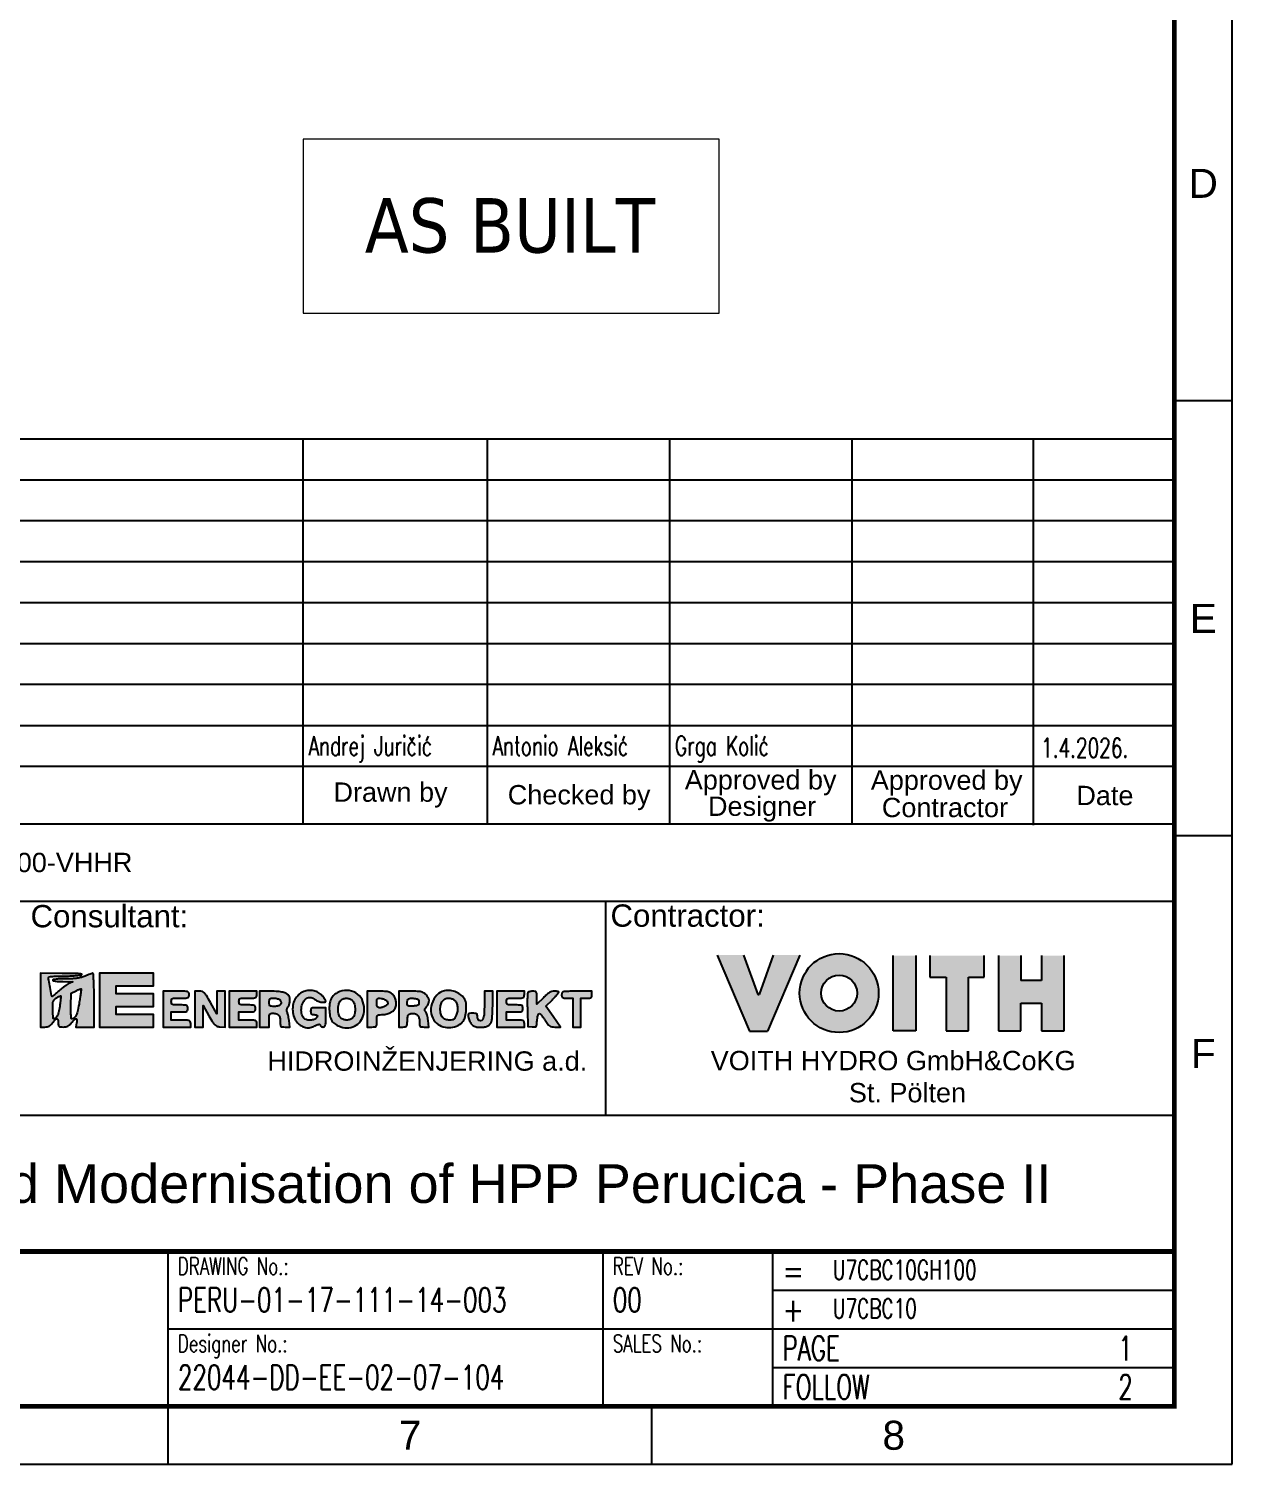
# Paper-space layout '1' of a CAD drawing. Header units: millimetres. Extents: x 34 to 454, y -132 to 165.
# Drawn here: x 329.1 to 453.6, y -132.3 to 16.2 of the extents above; entities that cross this region are included whole.
import ezdxf
from ezdxf.enums import TextEntityAlignment as Align

# ---------------------------------------------------------------- set-up
doc = ezdxf.new("R2010")
doc.units = ezdxf.units.MM
doc.layers.add('PDF_Geometry', color=7, linetype='Continuous')
doc.layers.add('PDF_Text', color=7, linetype='Continuous')
doc.styles.add('leroy', font='arial.ttf', dxfattribs={"bigfont": 'bigfont'})
doc.styles.add('PDF Tahoma', font='tahoma.ttf')
doc.styles.add('ROMANS', font='ROMANS.SHX', dxfattribs={"oblique": 0.017453, "height": 1})
doc.styles.add('SEACAD_arial_ttf', font='arial.ttf')
doc.styles.get("Standard").update_dxf_attribs({"font": 'arial.ttf'})

# ---------------------------------------------------------------- blocks, each defined once
blk = doc.blocks.new('SE')
at = {"color": 7, "linetype": 'Continuous'}
for p, q in [((157.5, 130.65), (157.5, 102.45)), ((157.5, 102.45), (157.5, 74.25)), ((157.5, 74.25), (157.5, 63.73)), ((157.5, 63.73), (157.5, 63.23))]:
    blk.add_line(p, q, dxfattribs=at)
blk = doc.blocks.new('A3_Voith_Cover_sheet')
at = {"linetype": 'Continuous'}
for points in [[(370.96, 48.59), (369.48, 52.67), (366.73, 52.67), (370.1, 44.81), (371.94, 44.81), (375.3, 52.67), (372.58, 52.67), (372.55, 52.67), (371.08, 48.59)], [(387.27, 44.84), (387.27, 52.61), (384.94, 52.61), (384.94, 44.84)], [(390.41, 50.4), (390.41, 44.84), (392.72, 44.84), (392.72, 50.4), (394.35, 50.4), (394.35, 52.62), (388.73, 52.62), (388.73, 50.4)], [(395.84, 52.62), (395.84, 44.84), (398.15, 44.84), (398.15, 47.69), (400.29, 47.69), (400.29, 44.84), (402.61, 44.84), (402.61, 52.62), (400.29, 52.62), (400.29, 50.04), (398.15, 50.04), (398.15, 52.62)]]:
    blk.add_hatch(color=256, dxfattribs=at).paths.add_polyline_path(points)
h = blk.add_hatch(color=256, dxfattribs=at)
edge = h.paths.add_edge_path()
edge.add_ellipse((379.35, 48.74), major_axis=(4.08, 0), ratio=1, start_angle=0, end_angle=360)
edge = h.paths.add_edge_path()
edge.add_ellipse((379.35, 48.74), major_axis=(1.86, 0), ratio=1, start_angle=0, end_angle=360)
h = blk.add_hatch(color=256, dxfattribs=at)
h.dxf.hatch_style = 1
h.paths.add_polyline_path([(302.34, 48.01, 0.004125), (302.33, 49.1, 0.007622), (302.3, 49.99, 0.002466), (302.26, 50.73, 0.576712), (302.19, 50.79, 0.008571), (301.92, 50.7, 0.008661), (301.67, 50.61, 0.006575), (301.41, 50.5, -0.03407), (301.02, 50.36, -0.031926), (300.6, 50.28, -0.024898), (300.09, 50.23, -0.010375), (299.4, 50.22, 0.008667), (298.86, 50.21, 0.017783), (298.43, 50.18, 0.013587), (298.11, 50.13, 0.368051), (298.06, 50.07, 0.351677), (298.11, 50.02, 0.018844), (298.35, 49.97, 0.022074), (298.69, 49.94, 0.012174), (299.09, 49.93), (300.13, 49.92), (299.67, 49.68, 0.026084), (299.46, 49.54, 0.010472), (299.18, 49.34, 0.010329), (298.89, 49.12, 0.012858), (298.62, 48.89, -0.006024), (298.39, 48.69, -0.010099), (298.19, 48.52, -0.004405), (298, 48.38, -0.135442), (297.94, 48.5, -0.001169), (297.79, 49.3, -0.002543), (297.65, 50.06, -0.043872), (297.63, 50.31, -0.331618), (297.7, 50.41, -0.042694), (297.97, 50.46, -0.024429), (298.43, 50.49, -0.00506), (299.23, 50.5, 0.007974), (299.86, 50.51, 0.010953), (300.43, 50.55, 0.007861), (300.9, 50.59, 0.116833), (301.05, 50.64, 0.691846), (301.04, 50.71, 0.019487), (300.65, 50.75, 0.013153), (300.01, 50.78, 0.003852), (299.02, 50.78), (296.78, 50.79), (296.78, 48.01), (296.78, 45.23), (297.25, 45.23, 0.046514), (297.49, 45.25, 0.077945), (297.69, 45.32, 0.07308), (297.86, 45.45, 0.036337), (298.04, 45.65, -0.019386), (298.17, 45.82, -0.025407), (298.3, 45.96, -0.030027), (298.45, 46.07, -0.437767), (298.54, 46.05, -0.060634), (298.59, 45.96, -0.047573), (298.62, 45.82, -0.030659), (298.63, 45.65, 0.032304), (298.65, 45.41, 0.18766), (298.71, 45.29, 0.155677), (298.84, 45.24, 0.020469), (299.14, 45.23, 0.042245), (299.4, 45.25, 0.07235), (299.61, 45.32, 0.068791), (299.8, 45.45, 0.03471), (300.01, 45.65, -0.016039), (300.15, 45.82, -0.021424), (300.3, 45.96, -0.024321), (300.46, 46.07, -0.497888), (300.53, 46.05, -0.063079), (300.56, 45.96, -0.046188), (300.56, 45.82, -0.026971), (300.53, 45.65), (300.45, 45.23), (301.39, 45.23), (302.34, 45.23)])
h.paths.add_polyline_path([(298.12, 47.9, -0.123632), (298.23, 48.08, -0.054902), (298.45, 48.25, -0.014142), (298.6, 48.34, -0.021958), (298.74, 48.4, -0.020199), (298.87, 48.45, -0.350785), (298.91, 48.39, -0.003102), (298.88, 48.09, -0.007979), (298.84, 47.75, -0.005085), (298.78, 47.34, -0.015863), (298.66, 46.73, -0.058766), (298.53, 46.36, -0.108511), (298.37, 46.16, -0.16802), (298.17, 46.08, -0.37502), (298.12, 46.12, -0.011363), (298.09, 46.37, -0.017255), (298.07, 46.68, -0.0104), (298.06, 47.05, -0.009198), (298.07, 47.63, -0.069413)], flags=16)
h.paths.add_polyline_path([(299.98, 48.72), (300.47, 48.96, -0.006761), (300.66, 49.06, -0.010959), (300.83, 49.13, -0.005191), (300.98, 49.19, -0.328153), (301, 49.15, -0.000606), (300.95, 48.76, -0.003353), (300.89, 48.31, -0.002072), (300.81, 47.79, -0.015147), (300.66, 46.97, -0.054564), (300.49, 46.46, -0.100969), (300.28, 46.18, -0.186358), (300.02, 46.08, -0.387499), (299.98, 46.12, -0.00793), (299.95, 46.47, -0.01428), (299.94, 46.89, -0.008576), (299.94, 47.4)], flags=16)
h.paths.add_polyline_path([(304.62, 49.08), (304.62, 49.5), (306.54, 49.5), (308.47, 49.5), (308.47, 50.14), (308.47, 50.79), (305.69, 50.79), (302.91, 50.79), (302.91, 48.01), (302.91, 45.23), (305.69, 45.23), (308.47, 45.23), (308.47, 45.87), (308.47, 46.51), (306.54, 46.51), (304.62, 46.51), (304.62, 46.94), (304.62, 47.36), (306.54, 47.36), (308.47, 47.36), (308.47, 48.01), (308.47, 48.65), (306.54, 48.65), (304.62, 48.65)])
h.paths.add_polyline_path([(312.32, 45.58, 0.0831), (312.28, 45.79, 0.227859), (312.18, 45.89, 0.080329), (311.96, 45.93, 0.005599), (311.32, 45.94), (310.32, 45.94), (310.32, 46.37), (310.32, 46.79), (311.17, 46.79, 0.007344), (311.71, 46.8, 0.091609), (311.91, 46.85, 0.224968), (312, 46.95, 0.072846), (312.03, 47.15, 0.072846), (312, 47.36, 0.224968), (311.91, 47.46, 0.091609), (311.71, 47.5, 0.007344), (311.17, 47.51, -0.007344), (310.64, 47.52, -0.091609), (310.44, 47.56, -0.224968), (310.35, 47.66, -0.072846), (310.32, 47.86, -0.077921), (310.35, 48.07, -0.226921), (310.45, 48.17, -0.085635), (310.66, 48.21, -0.006367), (311.25, 48.22, 0.006367), (311.83, 48.23, 0.085635), (312.04, 48.27, 0.226921), (312.14, 48.37, 0.077922), (312.17, 48.58, 0.10967), (312.13, 48.78, 0.22271), (312, 48.89, 0.060999), (311.72, 48.93, 0.003407), (310.82, 48.93), (309.46, 48.93), (309.46, 47.08), (309.46, 45.23), (310.89, 45.23), (312.32, 45.23)])
h.paths.add_polyline_path([(313.95, 48.48, 0.059777), (313.74, 48.76, 0.130779), (313.53, 48.89, 0.070787), (313.23, 48.93), (312.74, 48.93), (312.74, 47.08), (312.74, 45.23), (313.17, 45.23), (313.6, 45.23), (313.6, 46.33), (313.6, 47.44), (314.21, 46.37, 0.007804), (314.59, 45.72, 0.062227), (314.81, 45.45, 0.116677), (315.03, 45.32, 0.056639), (315.35, 45.25), (315.88, 45.21), (315.88, 47.07), (315.88, 48.93), (315.45, 48.93), (315.02, 48.93), (315.02, 47.76), (315.01, 46.58), (314.37, 47.76, 0.006229)])
h.paths.add_polyline_path([(317.34, 47.66, -0.072846), (317.31, 47.86, -0.077921), (317.34, 48.07, -0.226921), (317.43, 48.17, -0.085635), (317.64, 48.21, -0.006367), (318.23, 48.22, 0.006367), (318.82, 48.23, 0.085635), (319.03, 48.27, 0.226921), (319.13, 48.37, 0.077921), (319.16, 48.58), (319.16, 48.93), (317.73, 48.93), (316.31, 48.93), (316.31, 47.08), (316.31, 45.23), (317.73, 45.23), (319.16, 45.23), (319.16, 45.58, 0.077921), (319.13, 45.79, 0.226921), (319.03, 45.89, 0.085635), (318.82, 45.93, 0.006367), (318.23, 45.94), (317.31, 45.94), (317.31, 46.37), (317.31, 46.79), (318.16, 46.79, 0.007344), (318.7, 46.8, 0.091609), (318.89, 46.85, 0.224968), (318.99, 46.95, 0.072846), (319.02, 47.15, 0.072846), (318.99, 47.36, 0.224968), (318.89, 47.46, 0.091609), (318.7, 47.5, 0.007344), (318.16, 47.51, -0.007344), (317.62, 47.52, -0.091609), (317.43, 47.56, -0.224968)])
h.paths.add_polyline_path([(320.6, 46.63, -0.046676), (320.84, 46.65, -0.072665), (321.19, 46.6, -0.146725), (321.41, 46.45, -0.127043), (321.54, 46.18, -0.048148), (321.58, 45.77, 0.017884), (321.59, 45.43, 0.169101), (321.65, 45.3, 0.186744), (321.77, 45.24, 0.022687), (322.08, 45.23), (322.57, 45.23), (322.49, 45.9, 0.010695), (322.44, 46.18, 0.011474), (322.39, 46.45, 0.011077), (322.34, 46.67, 0.05205), (322.29, 46.8, -0.099903), (322.26, 46.9, -0.064051), (322.27, 47.03, -0.058346), (322.31, 47.16, -0.053745), (322.38, 47.29, 0.085725), (322.51, 47.55, 0.052663), (322.57, 47.88, 0.053591), (322.56, 48.21, 0.113844), (322.47, 48.45, 0.118568), (322.23, 48.67, 0.064427), (321.86, 48.82, 0.044991), (321.33, 48.91, 0.018202), (320.59, 48.93), (319.44, 48.93), (319.44, 47.08), (319.44, 45.23), (319.94, 45.23), (320.44, 45.23), (320.44, 45.94, -0.009909), (320.45, 46.39, -0.11826), (320.5, 46.55, -0.221977)])
h.paths.add_polyline_path([(320.46, 47.54, -0.033522), (320.44, 47.79, -0.0317), (320.46, 48.04, -0.181395), (320.52, 48.15, -0.159704), (320.64, 48.21, -0.023203), (320.92, 48.22, -0.036781), (321.12, 48.21, -0.037034), (321.31, 48.16, -0.039614), (321.47, 48.1, -0.106544), (321.57, 48.02, -0.134287), (321.68, 47.78, -0.221486), (321.62, 47.56, -0.152441), (321.38, 47.41, -0.063233), (321, 47.36, -0.016734), (320.66, 47.38, -0.148486), (320.52, 47.43, -0.19756)], flags=16)
h.paths.add_polyline_path([(324.02, 46.13, -0.131345), (323.78, 46.65, -0.088257), (323.79, 47.32, -0.092382), (324.01, 47.91, -0.165799), (324.41, 48.24, -0.050574), (324.61, 48.29, -0.090958), (324.78, 48.29, -0.078683), (324.95, 48.22, -0.030237), (325.17, 48.08, 0.066368), (325.5, 47.9, 0.059302), (325.88, 47.8, 0.077725), (326.18, 47.81, 0.363653), (326.29, 47.93, 0.134924), (326.27, 48.01, 0.017739), (326.17, 48.16, 0.019557), (326.04, 48.32, 0.015246), (325.89, 48.5, 0.077438), (325.51, 48.8, 0.076978), (325.05, 48.98, 0.073876), (324.54, 49.01, 0.063276), (324.01, 48.89, 0.052595), (323.79, 48.79, 0.032582), (323.56, 48.63, 0.031985), (323.35, 48.43, 0.041673), (323.18, 48.22, 0.095772), (322.92, 47.62, 0.070363), (322.87, 46.9, 0.071143), (323.02, 46.2, 0.103575), (323.35, 45.67, 0.065816), (323.76, 45.34, 0.092803), (324.2, 45.17, 0.092815), (324.67, 45.18, 0.06585), (325.17, 45.35, -0.011394), (325.45, 45.48, -0.070201), (325.6, 45.52, -0.219855), (325.68, 45.5, -0.212797), (325.72, 45.42, 0.195545), (325.75, 45.32, 0.136038), (325.89, 45.24, 0.066957), (326, 45.23, 0.142404), (326.15, 45.27, 0.183695), (326.24, 45.39, 0.063075), (326.28, 45.63, 0.006583), (326.29, 46.22), (326.29, 47.22), (325.5, 47.22, 0.008616), (325.02, 47.21, 0.098356), (324.83, 47.17, 0.221768), (324.75, 47.07, 0.067911), (324.72, 46.87, 0.045527), (324.74, 46.69, 0.152009), (324.79, 46.58, 0.152009), (324.89, 46.53, 0.045527), (325.07, 46.51, -0.046109), (325.31, 46.49, -0.24255), (325.41, 46.41, -0.259441), (325.4, 46.29, -0.051217), (325.26, 46.11, -0.147364), (325.02, 45.98, -0.054281), (324.63, 45.94, -0.054323), (324.25, 45.99, -0.162467)])
h.paths.add_polyline_path([(330.24, 46.82, 0.111106), (330.13, 47.84, 0.13835), (329.58, 48.63, 0.14171), (328.72, 49, 0.118768), (327.73, 48.89, 0.074798), (327.24, 48.63, 0.097977), (326.91, 48.26, 0.08686), (326.71, 47.75, 0.04741), (326.65, 47.08, 0.04853), (326.72, 46.39, 0.095294), (326.92, 45.88, 0.104427), (327.29, 45.51, 0.067095), (327.83, 45.25, 0.101382), (328.68, 45.15, 0.122246), (329.43, 45.42, 0.121545), (329.98, 46, 0.09949)])
h.paths.add_polyline_path([(327.62, 47.6, -0.132171), (327.81, 47.96, -0.116663), (328.07, 48.14, -0.090638), (328.42, 48.21, -0.091304), (328.77, 48.15, -0.120916), (329.03, 47.97, -0.117189), (329.25, 47.59, -0.063906), (329.32, 47.05, -0.064714), (329.26, 46.52, -0.135675), (329.06, 46.16, -0.115692), (328.8, 46, -0.083801), (328.46, 45.95, -0.081648), (328.11, 46.01, -0.100321), (327.83, 46.18, -0.150311), (327.63, 46.51, -0.056238), (327.57, 47.05, -0.055971)], flags=16)
h.paths.add_polyline_path([(333.29, 46.92, 0.138712), (333.47, 47.16, 0.069354), (333.56, 47.54, 0.06779), (333.54, 47.93, 0.069735), (333.42, 48.29, 0.081579), (333.21, 48.58, 0.054983), (332.97, 48.77, 0.08421), (332.73, 48.88, 0.049031), (332.38, 48.92, 0.008419), (331.71, 48.93), (330.56, 48.93), (330.56, 47.08), (330.56, 45.23), (331.06, 45.23, 0.023974), (331.38, 45.24, 0.206325), (331.5, 45.31, 0.154453), (331.55, 45.45, 0.012019), (331.56, 45.87, -0.012022), (331.57, 46.29, -0.1562), (331.63, 46.43, -0.20546), (331.75, 46.49, -0.023093), (332.07, 46.51, 0.057257), (332.51, 46.56, 0.051125), (332.94, 46.71, 0.055045)])
h.paths.add_polyline_path([(331.57, 47.45, -0.0209), (331.56, 47.73, -0.017979), (331.57, 48.04, -0.176223), (331.63, 48.16, -0.202937), (331.74, 48.21, -0.024872), (332.01, 48.19, -0.047819), (332.19, 48.16, -0.043217), (332.37, 48.09, -0.045843), (332.52, 47.99, -0.094709), (332.62, 47.89, -0.053662), (332.68, 47.75, -0.147392), (332.69, 47.64, -0.131483), (332.63, 47.54, -0.039049), (332.5, 47.43, -0.047112), (332.37, 47.35, -0.030868), (332.2, 47.28, -0.031006), (332.04, 47.24, -0.050794), (331.89, 47.22, -0.062481), (331.72, 47.24, -0.188762), (331.62, 47.31, -0.123457)], flags=16)
h.paths.add_polyline_path([(336.62, 46.79, -0.090074), (336.51, 46.97, -0.157642), (336.57, 47.16, -0.024181), (336.71, 47.34, 0.0649), (336.91, 47.67, 0.121847), (336.96, 47.98, 0.119913), (336.87, 48.27, 0.06171), (336.63, 48.58, 0.056551), (336.39, 48.78, 0.085178), (336.14, 48.88, 0.047431), (335.78, 48.92, 0.007491), (335.06, 48.93), (333.84, 48.93), (333.84, 47.08), (333.84, 45.23), (334.26, 45.23, 0.042763), (334.51, 45.25, 0.202658), (334.63, 45.32, 0.122561), (334.69, 45.49, 0.01204), (334.73, 45.9, -0.01531), (334.76, 46.27, -0.083661), (334.82, 46.47, -0.152026), (334.92, 46.57, -0.091959), (335.08, 46.63, -0.083092), (335.47, 46.62, -0.140361), (335.75, 46.47, -0.133973), (335.92, 46.19, -0.072627), (335.98, 45.79, 0.016105), (335.99, 45.44, 0.161665), (336.05, 45.3, 0.193811), (336.17, 45.24, 0.024884), (336.46, 45.23), (336.94, 45.23), (336.87, 45.9, 0.021274), (336.83, 46.18, 0.022281), (336.77, 46.44, 0.022637), (336.69, 46.67, 0.085406)])
h.paths.add_polyline_path([(334.94, 47.38, -0.119941), (334.79, 47.41, -0.224425), (334.72, 47.5, -0.058054), (334.7, 47.69, -0.054003), (334.73, 47.98, -0.186615), (334.83, 48.13, -0.146589), (335.03, 48.2, -0.029702), (335.41, 48.19, -0.023542), (335.68, 48.16, -0.123436), (335.82, 48.09, -0.170906), (335.89, 47.98, -0.056146), (335.91, 47.79, -0.061425), (335.89, 47.6, -0.187559), (335.81, 47.49, -0.112408), (335.65, 47.43, -0.015955), (335.3, 47.39, -0.012628)], flags=16)
h.paths.add_polyline_path([(340.79, 46.85, 0.045864), (340.8, 47.56, 0.104885), (340.66, 48.06, 0.091835), (340.3, 48.51, 0.075774), (339.78, 48.83, 0.073327), (339.18, 49, 0.076525), (338.56, 48.97, 0.158538), (337.76, 48.53, 0.11725), (337.25, 47.64, 0.114296), (337.19, 46.61, 0.145447), (337.61, 45.75, 0.111495), (338.23, 45.33, 0.093142), (339.01, 45.17, 0.093474), (339.79, 45.31, 0.113366), (340.4, 45.73, 0.116208), (340.65, 46.16, 0.045844)])
h.paths.add_polyline_path([(338.12, 47.08, -0.063484), (338.18, 47.54, -0.097489), (338.35, 47.91, -0.115308), (338.63, 48.14, -0.117856), (338.97, 48.22, -0.04531), (339.15, 48.2, -0.037022), (339.32, 48.16, -0.038396), (339.48, 48.09, -0.075835), (339.59, 48.01, -0.096715), (339.8, 47.71, -0.071282), (339.9, 47.31, -0.066049), (339.89, 46.88, -0.061843), (339.77, 46.45, -0.027082), (339.64, 46.17, -0.111008), (339.51, 46.03, -0.121409), (339.34, 45.96, -0.035321), (339.06, 45.94, -0.095111), (338.66, 46.02, -0.125939), (338.36, 46.23, -0.11075), (338.18, 46.59, -0.062374)], flags=16)
h.paths.add_polyline_path([(343.54, 47.52), (343.54, 48.93), (343.11, 48.93), (342.68, 48.93), (342.68, 47.54, -0.012279), (342.66, 46.63, -0.063994), (342.57, 46.13, -0.177542), (342.41, 45.92, -0.290754), (342.12, 45.92, -0.084918), (342.03, 46.05, -0.0568), (341.98, 46.17, -0.053494), (341.97, 46.31, 0.05728), (341.95, 46.49, 0.19041), (341.88, 46.59, 0.127448), (341.74, 46.64, 0.020563), (341.46, 46.65, 0.015162), (341.13, 46.64, 0.197824), (341.03, 46.59, 0.218219), (341, 46.48, 0.018742), (341.04, 46.19, 0.060726), (341.19, 45.77, 0.095166), (341.41, 45.46, 0.101044), (341.72, 45.28, 0.076065), (342.12, 45.2, 0.036028), (342.61, 45.22, 0.073677), (342.98, 45.31, 0.09595), (343.24, 45.49, 0.106237), (343.4, 45.75, 0.062757), (343.46, 45.96, 0.009213), (343.5, 46.41, 0.01028), (343.53, 46.95, 0.008668)])
h.paths.add_polyline_path([(346.78, 45.79, -0.077921), (346.82, 45.58), (346.82, 45.23), (345.39, 45.23), (343.96, 45.23), (343.96, 47.08), (343.96, 48.93), (345.39, 48.93), (346.82, 48.93), (346.82, 48.58, -0.077921), (346.78, 48.37, -0.226921), (346.69, 48.27, -0.085635), (346.48, 48.23, -0.006367), (345.89, 48.22, 0.006367), (345.3, 48.21, 0.085635), (345.09, 48.17, 0.226921), (345, 48.07, 0.077907), (344.96, 47.86, 0.072859), (344.99, 47.66, 0.224968), (345.08, 47.56, 0.091609), (345.28, 47.52, 0.007344), (345.82, 47.51, -0.007344), (346.35, 47.5, -0.091609), (346.55, 47.46, -0.224968), (346.64, 47.36, -0.072846), (346.67, 47.15, -0.072846), (346.64, 46.95, -0.224968), (346.55, 46.85, -0.091609), (346.35, 46.8, -0.007344), (345.82, 46.79), (344.96, 46.79), (344.96, 46.37), (344.96, 45.94), (345.89, 45.94, -0.006367), (346.48, 45.93, -0.085635), (346.69, 45.89, -0.226921)])
h.paths.add_polyline_path([(349.04, 47.37), (349.71, 48.05, 0.007), (349.97, 48.32, 0.010404), (350.18, 48.56, 0.005839), (350.36, 48.77, 0.172906), (350.38, 48.83, 0.310343), (350.35, 48.87, 0.037052), (350.25, 48.9, 0.033784), (350.1, 48.93, 0.020977), (349.92, 48.93, 0.068788), (349.66, 48.9, 0.064492), (349.42, 48.79, 0.045676), (349.14, 48.59, 0.01573), (348.78, 48.26), (348.1, 47.59), (348.1, 48.26, 0.010989), (348.09, 48.69, 0.132691), (348.04, 48.84, 0.216922), (347.93, 48.91, 0.036194), (347.67, 48.93, 0.040355), (347.5, 48.92, 0.048508), (347.34, 48.88, 0.055721), (347.22, 48.82, 0.157923), (347.16, 48.75, 0.083824), (347.14, 48.61, 0.003689), (347.12, 48.14, 0.006154), (347.12, 47.57, 0.004348), (347.13, 46.93), (347.17, 45.3), (347.63, 45.25, 0.030812), (347.91, 45.24, 0.222187), (348.03, 45.3, 0.141543), (348.09, 45.45, 0.010569), (348.13, 45.88, -0.021569), (348.16, 46.15, -0.030464), (348.2, 46.38, -0.030825), (348.27, 46.55, -0.392886), (348.4, 46.61, -0.02842), (348.58, 46.44, -0.027065), (348.76, 46.22, -0.017871), (348.95, 45.94, 0.01397), (349.24, 45.52, 0.08333), (349.43, 45.34, 0.115542), (349.64, 45.25, 0.037949), (349.98, 45.23), (350.54, 45.23), (349.79, 46.3)])
h.paths.add_polyline_path([(353.78, 48.38, -0.201267), (353.71, 48.28, -0.124133), (353.56, 48.23, -0.016149), (353.23, 48.22), (352.66, 48.22), (352.66, 46.72), (352.66, 45.23), (352.23, 45.23), (351.81, 45.23), (351.81, 46.72), (351.81, 48.22), (351.24, 48.22, -0.018102), (350.94, 48.23, -0.118206), (350.73, 48.3, -0.17493), (350.67, 48.48, -0.03271), (350.67, 48.59, -0.032464), (350.69, 48.69, -0.040811), (350.73, 48.8, -0.273577), (350.84, 48.88, -0.004516), (351.26, 48.91, -0.009112), (351.76, 48.93, -0.006022), (352.33, 48.93), (353.8, 48.93), (353.8, 48.58, -0.05449)])
for p, q in [((420, 0), (420, 297)), ((235, 106.08), (414, 106.08)), ((323.96, 66.26), (323.96, 106.08)), ((342.99, 66.26), (342.99, 106.08)), ((361.85, 66.26), (361.85, 106.08)), ((380.72, 66.26), (380.72, 106.08)), ((399.45, 66.12), (399.45, 106.08)), ((235, 101.84), (414, 101.84)), ((235, 97.61), (414, 97.61)), ((235, 93.37), (414, 93.37)), ((235, 89.14), (414, 89.14)), ((235, 84.9), (414, 84.9)), ((235, 80.67), (414, 80.71)), ((235, 76.43), (414, 76.43)), ((366.73, 52.67), (370.1, 44.81)), ((369.48, 52.67), (370.96, 48.59)), ((372.55, 52.67), (371.08, 48.59)), ((375.3, 52.67), (371.94, 44.81)), ((384.94, 44.84), (384.94, 52.61)), ((387.27, 52.61), (387.27, 44.84)), ((388.73, 52.62), (388.73, 50.4)), ((394.35, 50.4), (394.35, 52.62)), ((395.84, 52.62), (395.84, 44.84)), ((398.15, 52.62), (398.15, 50.04)), ((400.29, 52.62), (400.29, 50.04)), ((402.61, 44.84), (402.61, 52.62)), ((388.73, 50.4), (390.41, 50.4)), ((390.41, 50.4), (390.41, 44.84)), ((392.72, 44.84), (392.72, 50.4)), ((392.72, 50.4), (394.35, 50.4)), ((400.29, 50.04), (398.15, 50.04)), ((370.96, 48.59), (371.08, 48.59)), ((398.15, 44.84), (398.15, 47.69)), ((398.15, 47.69), (400.29, 47.69)), ((400.29, 47.69), (400.29, 44.84)), ((370.1, 44.81), (371.94, 44.81)), ((387.27, 44.84), (384.94, 44.84)), ((390.41, 44.84), (392.72, 44.84)), ((395.84, 44.84), (398.15, 44.84)), ((400.29, 44.84), (402.61, 44.84)), ((414, 33.37), (414, 44.73)), ((414, 33.37), (414, 44.73)), ((235, 22), (414, 22)), ((235, 22), (414, 22)), ((0, 0), (420, 0))]:
    blk.add_line(p, q, dxfattribs=at)
for p, q in [((420, 110), (414, 110)), ((420, 65), (414, 65)), ((235, 58.26), (414, 58.26)), ((355.23, 36.1), (355.23, 58.26)), ((235, 22), (414, 22)), ((310, 6), (310, 22)), ((354.96, 6), (354.96, 22)), ((372.5, 6), (372.5, 22)), ((372.5, 18), (414, 18)), ((310, 14), (414, 14)), ((372.5, 10), (414, 10)), ((310, 0), (310, 6)), ((360, 0), (360, 6))]:
    blk.add_line(p, q)
at = {"const_width": 0.5}
blk.add_lwpolyline([(6, 291), (6, 6), (414, 6), (414, 291)], close=True, dxfattribs=at)
for points in [[(296.78, 48.01), (296.78, 45.23), (297.25, 45.23, 0.046514), (297.49, 45.25, 0.077944), (297.69, 45.32, 0.073081), (297.86, 45.45, 0.036337), (298.04, 45.65, -0.019386), (298.17, 45.82, -0.025407), (298.3, 45.96, -0.024511), (298.42, 46.06, -0.165742), (298.49, 46.08, -0.259557), (298.54, 46.05, -0.060635), (298.59, 45.96, -0.047572), (298.62, 45.82, -0.030659), (298.63, 45.65, 0.032304), (298.65, 45.41, 0.187661), (298.71, 45.29, 0.155676), (298.84, 45.24, 0.020469), (299.14, 45.23, 0.042245), (299.4, 45.25, 0.072354), (299.61, 45.32, 0.068787), (299.8, 45.45, 0.03471), (300.01, 45.65, -0.016039), (300.15, 45.82, -0.021424), (300.3, 45.96, -0.019291), (300.42, 46.06, -0.162484), (300.49, 46.08, -0.315849), (300.53, 46.05, -0.063079), (300.56, 45.96, -0.046188), (300.56, 45.82, -0.026971), (300.53, 45.65), (300.45, 45.23), (301.39, 45.23), (302.34, 45.23), (302.34, 48.01, 0.004125), (302.33, 49.1, 0.007625), (302.3, 49.99, 0.002466), (302.26, 50.73, 0.397656), (302.2, 50.79, 0.079585), (302.12, 50.77, 0.006581), (301.92, 50.7, 0.008668), (301.67, 50.61, 0.006574), (301.41, 50.5, -0.034065), (301.02, 50.36, -0.03193), (300.6, 50.28, -0.024898), (300.09, 50.23, -0.010375), (299.4, 50.22, 0.008667), (298.86, 50.21, 0.017783), (298.43, 50.18, 0.013587), (298.11, 50.13, 0.368051), (298.06, 50.07, 0.351677), (298.11, 50.02, 0.01885), (298.35, 49.97, 0.022069), (298.69, 49.94, 0.012174), (299.09, 49.93), (300.13, 49.92), (299.67, 49.68, 0.026084), (299.46, 49.54, 0.010472), (299.18, 49.34, 0.010329), (298.89, 49.12, 0.012858), (298.62, 48.89, -0.006024), (298.39, 48.69, -0.010099), (298.19, 48.52, -0.004057), (298.02, 48.39, -0.414595), (297.99, 48.39, -0.115777), (297.94, 48.5, -0.001169), (297.79, 49.3, -0.002543), (297.65, 50.06, -0.043872), (297.63, 50.31, -0.331618), (297.7, 50.41, -0.042694), (297.97, 50.46, -0.024429), (298.43, 50.49, -0.00506), (299.23, 50.5, 0.007974), (299.86, 50.51, 0.010956), (300.43, 50.55, 0.007859), (300.9, 50.59, 0.116833), (301.05, 50.64, 0.691846), (301.04, 50.71, 0.019487), (300.65, 50.75, 0.013153), (300.01, 50.78, 0.003852), (299.02, 50.78), (296.78, 50.79)], [(300.81, 47.79, -0.015147), (300.66, 46.97, -0.054564), (300.49, 46.46, -0.100969), (300.28, 46.18, -0.186358), (300.02, 46.08, -0.387498), (299.98, 46.12, -0.00793), (299.95, 46.47, -0.01428), (299.94, 46.89, -0.008576), (299.94, 47.4), (299.98, 48.72), (300.47, 48.96, -0.006761), (300.66, 49.06, -0.010959), (300.83, 49.13, -0.004835), (300.97, 49.18, -0.324342), (300.99, 49.18, -0.207277), (301, 49.15, -0.000606), (300.95, 48.76, -0.003353), (300.89, 48.31, -0.002072)], [(324.01, 48.89, 0.052594), (323.79, 48.79, 0.032583), (323.56, 48.63, 0.031985), (323.35, 48.43, 0.041677), (323.18, 48.22, 0.095767), (322.92, 47.62, 0.070354), (322.87, 46.9, 0.071153), (323.02, 46.2, 0.103574), (323.35, 45.67, 0.065817), (323.76, 45.34, 0.092803), (324.2, 45.17, 0.092815), (324.67, 45.18, 0.06585), (325.17, 45.35, -0.011394), (325.45, 45.48, -0.070201), (325.6, 45.52, -0.219855), (325.68, 45.5, -0.212797), (325.72, 45.42, 0.14399), (325.74, 45.35, 0.099485), (325.8, 45.28, 0.083874), (325.89, 45.24, 0.066955), (326, 45.23, 0.142406), (326.15, 45.27, 0.183695), (326.24, 45.39, 0.063075), (326.28, 45.63, 0.006583), (326.29, 46.22), (326.29, 47.22), (325.5, 47.22, 0.008616), (325.02, 47.21, 0.098356), (324.83, 47.17, 0.221767), (324.75, 47.07, 0.067911), (324.72, 46.87, 0.045527), (324.74, 46.69, 0.152009), (324.79, 46.58, 0.152009), (324.89, 46.53, 0.045527), (325.07, 46.51, -0.046109), (325.31, 46.49, -0.24255), (325.41, 46.41, -0.259441), (325.4, 46.29, -0.051217), (325.26, 46.11, -0.147363), (325.02, 45.98, -0.054281), (324.63, 45.94, -0.054323), (324.25, 45.99, -0.162467), (324.02, 46.13, -0.131345), (323.78, 46.65, -0.088257), (323.79, 47.32, -0.092382), (324.01, 47.91, -0.165798), (324.41, 48.24, -0.050575), (324.61, 48.29, -0.090959), (324.78, 48.29, -0.078683), (324.95, 48.22, -0.030237), (325.17, 48.08, 0.066371), (325.5, 47.9, 0.059299), (325.88, 47.8, 0.077726), (326.18, 47.81, 0.363653), (326.29, 47.93, 0.134924), (326.27, 48.01, 0.017743), (326.17, 48.16, 0.019555), (326.04, 48.32, 0.015244), (325.89, 48.5, 0.077439), (325.51, 48.8, 0.076988), (325.05, 48.98, 0.073867), (324.54, 49.01, 0.063276)], [(327.73, 48.89, 0.074801), (327.24, 48.63, 0.097976), (326.91, 48.26, 0.08686), (326.71, 47.75, 0.04741), (326.65, 47.08, 0.04853), (326.72, 46.39, 0.095293), (326.92, 45.88, 0.104427), (327.29, 45.51, 0.067095), (327.83, 45.25, 0.101382), (328.68, 45.15, 0.122246), (329.43, 45.42, 0.121545), (329.98, 46, 0.09949), (330.24, 46.82, 0.111106), (330.13, 47.84, 0.138344), (329.58, 48.63, 0.141717), (328.72, 49, 0.118766)], [(338.56, 48.97, 0.158538), (337.76, 48.53, 0.117266), (337.25, 47.64, 0.11428), (337.19, 46.61, 0.145447), (337.61, 45.75, 0.111496), (338.23, 45.33, 0.093141), (339.01, 45.17, 0.093475), (339.79, 45.31, 0.113366), (340.4, 45.73, 0.116206), (340.65, 46.16, 0.045844), (340.79, 46.85, 0.045864), (340.8, 47.56, 0.104884), (340.66, 48.06, 0.091835), (340.3, 48.51, 0.075775), (339.78, 48.83, 0.073327), (339.18, 49, 0.076525)], [(298.78, 47.34, -0.015863), (298.66, 46.73, -0.058766), (298.53, 46.36, -0.10851), (298.37, 46.16, -0.168021), (298.17, 46.08, -0.37502), (298.12, 46.12, -0.011363), (298.09, 46.37, -0.017254), (298.07, 46.68, -0.0104), (298.06, 47.05, -0.009198), (298.07, 47.63, -0.069413), (298.12, 47.9, -0.123632), (298.23, 48.08, -0.054902), (298.45, 48.25, -0.014142), (298.6, 48.34, -0.021988), (298.74, 48.4, -0.017805), (298.85, 48.44, -0.286218), (298.89, 48.44, -0.222219), (298.91, 48.39, -0.003102), (298.88, 48.09, -0.007979), (298.84, 47.75, -0.005085)], [(309.46, 47.08), (309.46, 45.23), (310.89, 45.23), (312.32, 45.23), (312.32, 45.58, 0.0831), (312.28, 45.79, 0.227859), (312.18, 45.89, 0.080329), (311.96, 45.93, 0.005599), (311.32, 45.94), (310.32, 45.94), (310.32, 46.37), (310.32, 46.79), (311.17, 46.79, 0.007344), (311.71, 46.8, 0.091609), (311.91, 46.85, 0.224968), (312, 46.95, 0.072846), (312.03, 47.15, 0.072846), (312, 47.36, 0.224968), (311.91, 47.46, 0.091609), (311.71, 47.5, 0.007344), (311.17, 47.51, -0.007344), (310.64, 47.52, -0.091609), (310.44, 47.56, -0.224968), (310.35, 47.66, -0.072846), (310.32, 47.86, -0.077921), (310.35, 48.07, -0.226921), (310.45, 48.17, -0.085635), (310.66, 48.21, -0.006367), (311.25, 48.22, 0.006367), (311.83, 48.23, 0.085635), (312.04, 48.27, 0.226921), (312.14, 48.37, 0.077921), (312.17, 48.58, 0.109671), (312.13, 48.78, 0.22271), (312, 48.89, 0.060999), (311.72, 48.93, 0.003407), (310.82, 48.93), (309.46, 48.93)], [(312.74, 47.08), (312.74, 45.23), (313.17, 45.23), (313.6, 45.23), (313.6, 46.33), (313.6, 47.44), (314.21, 46.37, 0.007804), (314.59, 45.72, 0.062227), (314.81, 45.45, 0.116677), (315.03, 45.32, 0.056639), (315.35, 45.25), (315.88, 45.21), (315.88, 47.07), (315.88, 48.93), (315.45, 48.93), (315.02, 48.93), (315.02, 47.76), (315.01, 46.58), (314.37, 47.76, 0.006229), (313.95, 48.48, 0.059777), (313.74, 48.76, 0.130779), (313.53, 48.89, 0.070787), (313.23, 48.93), (312.74, 48.93)], [(316.31, 47.08), (316.31, 45.23), (317.73, 45.23), (319.16, 45.23), (319.16, 45.58, 0.077921), (319.13, 45.79, 0.226921), (319.03, 45.89, 0.085635), (318.82, 45.93, 0.006367), (318.23, 45.94), (317.31, 45.94), (317.31, 46.37), (317.31, 46.79), (318.16, 46.79, 0.007344), (318.7, 46.8, 0.091609), (318.89, 46.85, 0.224968), (318.99, 46.95, 0.072846), (319.02, 47.15, 0.072846), (318.99, 47.36, 0.224968), (318.89, 47.46, 0.091609), (318.7, 47.5, 0.007344), (318.16, 47.51, -0.007344), (317.62, 47.52, -0.091609), (317.43, 47.56, -0.224968), (317.34, 47.66, -0.072846), (317.31, 47.86, -0.077921), (317.34, 48.07, -0.226921), (317.43, 48.17, -0.085635), (317.64, 48.21, -0.006367), (318.23, 48.22, 0.006367), (318.82, 48.23, 0.085635), (319.03, 48.27, 0.226921), (319.13, 48.37, 0.077921), (319.16, 48.58), (319.16, 48.93), (317.73, 48.93), (316.31, 48.93)], [(319.44, 47.08), (319.44, 45.23), (319.94, 45.23), (320.44, 45.23), (320.44, 45.94, -0.009909), (320.45, 46.39, -0.11826), (320.5, 46.55, -0.221976), (320.6, 46.63, -0.046676), (320.84, 46.65, -0.072665), (321.19, 46.6, -0.146726), (321.41, 46.45, -0.127042), (321.54, 46.18, -0.048148), (321.58, 45.77, 0.017884), (321.59, 45.43, 0.169101), (321.65, 45.3, 0.186744), (321.77, 45.24, 0.022687), (322.08, 45.23), (322.57, 45.23), (322.49, 45.9, 0.010691), (322.44, 46.18, 0.011476), (322.39, 46.45, 0.01108), (322.34, 46.67, 0.05205), (322.29, 46.8, -0.099903), (322.26, 46.9, -0.064051), (322.27, 47.03, -0.058346), (322.31, 47.16, -0.053745), (322.38, 47.29, 0.085725), (322.51, 47.55, 0.052659), (322.57, 47.88, 0.053595), (322.56, 48.21, 0.113843), (322.47, 48.45, 0.118568), (322.23, 48.67, 0.064427), (321.86, 48.82, 0.044991), (321.33, 48.91, 0.018202), (320.59, 48.93), (319.44, 48.93)], [(321.57, 48.02, -0.134287), (321.68, 47.78, -0.221485), (321.62, 47.56, -0.15244), (321.38, 47.41, -0.063233), (321, 47.36, -0.016734), (320.66, 47.38, -0.148485), (320.52, 47.43, -0.197561), (320.46, 47.54, -0.033522), (320.44, 47.79, -0.0317), (320.46, 48.04, -0.181394), (320.52, 48.15, -0.159705), (320.64, 48.21, -0.023203), (320.92, 48.22, -0.03678), (321.12, 48.21, -0.037034), (321.31, 48.16, -0.039614), (321.47, 48.1, -0.106544)], [(329.03, 47.97, -0.117189), (329.25, 47.59, -0.063905), (329.32, 47.05, -0.064714), (329.26, 46.52, -0.135675), (329.06, 46.16, -0.115692), (328.8, 46, -0.083794), (328.46, 45.95, -0.081656), (328.11, 46.01, -0.100321), (327.83, 46.18, -0.150309), (327.63, 46.51, -0.056204), (327.57, 47.05, -0.056005), (327.62, 47.6, -0.132176), (327.81, 47.96, -0.116657), (328.07, 48.14, -0.090638), (328.42, 48.21, -0.091303), (328.77, 48.15, -0.120918)], [(330.56, 47.08), (330.56, 45.23), (331.06, 45.23, 0.023974), (331.38, 45.24, 0.206324), (331.5, 45.31, 0.154453), (331.55, 45.45, 0.012019), (331.56, 45.87, -0.012022), (331.57, 46.29, -0.156201), (331.63, 46.43, -0.205459), (331.75, 46.49, -0.023093), (332.07, 46.51, 0.057263), (332.51, 46.56, 0.05112), (332.94, 46.71, 0.055045), (333.29, 46.92, 0.138712), (333.47, 47.16, 0.069354), (333.56, 47.54, 0.06779), (333.54, 47.93, 0.069734), (333.42, 48.29, 0.081581), (333.21, 48.58, 0.054982), (332.97, 48.77, 0.084211), (332.73, 48.88, 0.049031), (332.38, 48.92, 0.008419), (331.71, 48.93), (330.56, 48.93)], [(332.62, 47.89, -0.053662), (332.68, 47.75, -0.14739), (332.69, 47.64, -0.131485), (332.63, 47.54, -0.039049), (332.5, 47.43, -0.047113), (332.37, 47.35, -0.030868), (332.2, 47.28, -0.031006), (332.04, 47.24, -0.050794), (331.89, 47.22, -0.062481), (331.72, 47.24, -0.188762), (331.62, 47.31, -0.123457), (331.57, 47.45, -0.0209), (331.56, 47.73, -0.017979), (331.57, 48.04, -0.176224), (331.63, 48.16, -0.202936), (331.74, 48.21, -0.024872), (332.01, 48.19, -0.047813), (332.19, 48.16, -0.043222), (332.37, 48.09, -0.045842), (332.52, 47.99, -0.094709)], [(333.84, 47.08), (333.84, 45.23), (334.26, 45.23, 0.042763), (334.51, 45.25, 0.202657), (334.63, 45.32, 0.122561), (334.69, 45.49, 0.01204), (334.73, 45.9, -0.01531), (334.76, 46.27, -0.083661), (334.82, 46.47, -0.152025), (334.92, 46.57, -0.091958), (335.08, 46.63, -0.083093), (335.47, 46.62, -0.140361), (335.75, 46.47, -0.133973), (335.92, 46.19, -0.072627), (335.98, 45.79, 0.016105), (335.99, 45.44, 0.161665), (336.05, 45.3, 0.193811), (336.17, 45.24, 0.024884), (336.46, 45.23), (336.94, 45.23), (336.87, 45.9, 0.021271), (336.83, 46.18, 0.022284), (336.77, 46.44, 0.022637), (336.69, 46.67, 0.085406), (336.62, 46.79, -0.067225), (336.53, 46.92, -0.152113), (336.52, 47.03, -0.106653), (336.57, 47.16, -0.024181), (336.71, 47.34, 0.0649), (336.91, 47.67, 0.121847), (336.96, 47.98, 0.119913), (336.87, 48.27, 0.06171), (336.63, 48.58, 0.056551), (336.39, 48.78, 0.085178), (336.14, 48.88, 0.047431), (335.78, 48.92, 0.007491), (335.06, 48.93), (333.84, 48.93)], [(335.91, 47.79, -0.061426), (335.89, 47.6, -0.187559), (335.81, 47.49, -0.112408), (335.65, 47.43, -0.015952), (335.3, 47.39, -0.01263), (334.94, 47.38, -0.119941), (334.79, 47.41, -0.224425), (334.72, 47.5, -0.058054), (334.7, 47.69, -0.054003), (334.73, 47.98, -0.186615), (334.83, 48.13, -0.146589), (335.03, 48.2, -0.029704), (335.41, 48.19, -0.02354), (335.68, 48.16, -0.123436), (335.82, 48.09, -0.170905), (335.89, 47.98, -0.056145)], [(339.59, 48.01, -0.096715), (339.8, 47.71, -0.071281), (339.9, 47.31, -0.06605), (339.89, 46.88, -0.061843), (339.77, 46.45, -0.027082), (339.64, 46.17, -0.111007), (339.51, 46.03, -0.121409), (339.34, 45.96, -0.035321), (339.06, 45.94, -0.095111), (338.66, 46.02, -0.125939), (338.36, 46.23, -0.11075), (338.18, 46.59, -0.062374), (338.12, 47.08, -0.063484), (338.18, 47.54, -0.097489), (338.35, 47.91, -0.115308), (338.63, 48.14, -0.117859), (338.97, 48.22, -0.04531), (339.15, 48.2, -0.037021), (339.32, 48.16, -0.038396), (339.48, 48.09, -0.075834)], [(342.68, 47.54, -0.012279), (342.66, 46.63, -0.063994), (342.57, 46.13, -0.177542), (342.41, 45.92, -0.236682), (342.17, 45.89, -0.128111), (342.09, 45.95, -0.063584), (342.03, 46.05, -0.0568), (341.98, 46.17, -0.053494), (341.97, 46.31, 0.05728), (341.95, 46.49, 0.190409), (341.88, 46.59, 0.127448), (341.74, 46.64, 0.020563), (341.46, 46.65, 0.015162), (341.13, 46.64, 0.197824), (341.03, 46.59, 0.218219), (341, 46.48, 0.018742), (341.04, 46.19, 0.060727), (341.19, 45.77, 0.095166), (341.41, 45.46, 0.101045), (341.72, 45.28, 0.076064), (342.12, 45.2, 0.036028), (342.61, 45.22, 0.073677), (342.98, 45.31, 0.09595), (343.24, 45.49, 0.106243), (343.4, 45.75, 0.062752), (343.46, 45.96, 0.009213), (343.5, 46.41, 0.010282), (343.53, 46.95, 0.008667), (343.54, 47.52), (343.54, 48.93), (343.11, 48.93), (342.68, 48.93)], [(343.96, 47.08), (343.96, 45.23), (345.39, 45.23), (346.82, 45.23), (346.82, 45.58, 0.077921), (346.78, 45.79, 0.226921), (346.69, 45.89, 0.085635), (346.48, 45.93, 0.006367), (345.89, 45.94), (344.96, 45.94), (344.96, 46.37), (344.96, 46.79), (345.82, 46.79, 0.007344), (346.35, 46.8, 0.091609), (346.55, 46.85, 0.224968), (346.64, 46.95, 0.072846), (346.67, 47.15, 0.072846), (346.64, 47.36, 0.224968), (346.55, 47.46, 0.091609), (346.35, 47.5, 0.007344), (345.82, 47.51, -0.007344), (345.28, 47.52, -0.091609), (345.08, 47.56, -0.224968), (344.99, 47.66, -0.072846), (344.96, 47.86, -0.077921), (345, 48.07, -0.226921), (345.09, 48.17, -0.085635), (345.3, 48.21, -0.006367), (345.89, 48.22, 0.006367), (346.48, 48.23, 0.085635), (346.69, 48.27, 0.226921), (346.78, 48.37, 0.077921), (346.82, 48.58), (346.82, 48.93), (345.39, 48.93), (343.96, 48.93)], [(347.16, 48.75, 0.083824), (347.14, 48.61, 0.003688), (347.12, 48.14, 0.006155), (347.12, 47.57, 0.004348), (347.13, 46.93), (347.17, 45.3), (347.63, 45.25, 0.030812), (347.91, 45.24, 0.222187), (348.03, 45.3, 0.141542), (348.09, 45.45, 0.010569), (348.13, 45.88, -0.021569), (348.16, 46.15, -0.030463), (348.2, 46.38, -0.030826), (348.27, 46.55, -0.217593), (348.33, 46.61, -0.265117), (348.42, 46.59, -0.025392), (348.58, 46.44, -0.027065), (348.76, 46.22, -0.017871), (348.95, 45.94, 0.01397), (349.24, 45.52, 0.083331), (349.43, 45.34, 0.115541), (349.64, 45.25, 0.037949), (349.98, 45.23), (350.54, 45.23), (349.79, 46.3), (349.04, 47.37), (349.71, 48.05, 0.006999), (349.97, 48.32, 0.010408), (350.18, 48.56, 0.005837), (350.36, 48.77, 0.172906), (350.38, 48.83, 0.310343), (350.35, 48.87, 0.037051), (350.25, 48.9, 0.033785), (350.1, 48.93, 0.020977), (349.92, 48.93, 0.068793), (349.66, 48.9, 0.064487), (349.42, 48.79, 0.045676), (349.14, 48.59, 0.01573), (348.78, 48.26), (348.1, 47.59), (348.1, 48.26, 0.010989), (348.09, 48.69, 0.132691), (348.04, 48.84, 0.216922), (347.93, 48.91, 0.036194), (347.67, 48.93, 0.040355), (347.5, 48.92, 0.048509), (347.34, 48.88, 0.05572), (347.22, 48.82, 0.157924)], [(350.76, 48.84, 0.097261), (350.72, 48.78, 0.034257), (350.69, 48.69, 0.032464), (350.67, 48.59, 0.03271), (350.67, 48.48, 0.116242), (350.7, 48.35, 0.171179), (350.78, 48.27, 0.089579), (350.94, 48.23, 0.018102), (351.24, 48.22), (351.81, 48.22), (351.81, 46.72), (351.81, 45.23), (352.23, 45.23), (352.66, 45.23), (352.66, 46.72), (352.66, 48.22), (353.23, 48.22, 0.016149), (353.56, 48.23, 0.124134), (353.71, 48.28, 0.201266), (353.78, 48.38, 0.05449), (353.8, 48.58), (353.8, 48.93), (352.33, 48.93, 0.006022), (351.76, 48.93, 0.009111), (351.26, 48.91, 0.004516), (350.84, 48.88, 0.178563)]]:
    blk.add_lwpolyline(points, format="xyb", close=True)
blk.add_lwpolyline([(302.91, 48.01), (302.91, 45.23), (305.69, 45.23), (308.47, 45.23), (308.47, 45.87), (308.47, 46.51), (306.54, 46.51), (304.62, 46.51), (304.62, 46.94), (304.62, 47.36), (306.54, 47.36), (308.47, 47.36), (308.47, 48.01), (308.47, 48.65), (306.54, 48.65), (304.62, 48.65), (304.62, 49.08), (304.62, 49.5), (306.54, 49.5), (308.47, 49.5), (308.47, 50.14), (308.47, 50.79), (305.69, 50.79), (302.91, 50.79)], close=True)
blk.add_lwpolyline([(6, 22), (414, 22)], dxfattribs=at)
at = {"linetype": 'Continuous'}
for radius in [4.08, 1.86]:
    blk.add_circle((379.35, 48.74), radius, dxfattribs=at)
for points in [[(235, 72.2), (414, 72.2)], [(235, 66.26), (414, 66.26)], [(235, 36.1), (414, 36.1)], [(235, 22), (414, 22)]]:
    blk.add_open_spline(points, degree=1, dxfattribs=at)
at = {"xscale": 1.136507936507936, "yscale": 1.136507936507936, "zscale": 1.136507936507936}
blk.add_blockref('SE', (235, -27.7), dxfattribs=at)
at = {"linetype": 'Continuous', "ltscale": 25.4, "style": 'SEACAD_arial_ttf'}
for s, p in [('D', (417, 132.5)), ('E', (417, 87.5)), ('F', (417, 42.5)), ('7', (335, 3)), ('8', (385, 3))]:
    blk.add_text(s, height=3, dxfattribs=at).set_placement(p, align=Align.MIDDLE)
at = {"linetype": 'Continuous', "lineweight": 0, "style": 'leroy'}
for s, p in [('Approved by', (363.4, 69.8)), ('Approved by', (382.63, 69.77)), ('Drawn by', (327.08, 68.53)), ('Checked by', (345.1, 68.26)), ('Date', (403.88, 68.18)), ('Designer', (365.8, 67.07)), ('Contractor', (383.77, 66.94))]:
    blk.add_text(s, height=2, dxfattribs=at).set_placement(p)
for s, p in [('HIDROINŽENJERING a.d.', (320.25, 41.71)), ('VOITH HYDRO GmbH&CoKG', (366.08, 41.76)), ('St. Pölten', (380.36, 38.44))]:
    blk.add_text(s, height=2, dxfattribs=at).set_placement(p, align=Align.MIDDLE_LEFT)
blk.add_text('Reconstruction and Modernisation of HPP Perucica - Phase II', height=4, dxfattribs=at).set_placement((324.9, 25.83), align=Align.BOTTOM_CENTER)
at = {"style": 'ROMANS', "oblique": 0.0175, "width": 0.7}
for s, height, p in [('DRAWING No.:', 1.8, (311, 20.5)), ('REV No.:', 1.8, (355.96, 20.5)), ('Designer No.:', 1.8, (311, 12.5)), ('SALES No.:', 1.8, (355.96, 12.5)), ('PAGE', 2.5, (373.5, 12)), ('FOLLOW', 2.5, (373.5, 8))]:
    blk.add_text(s, height=height, dxfattribs=at).set_placement(p, align=Align.MIDDLE_LEFT)
at = {"style": 'ROMANS', "width": 0.8}
for s, p in [('=', (373.5, 20)), ('+', (373.5, 16))]:
    blk.add_text(s, height=2.5, dxfattribs=at).set_placement(p, align=Align.MIDDLE_LEFT)
at = {"ltscale": 25.4, "char_height": 2.3074, "attachment_point": 1, "style": 'SEACAD_arial_ttf'}
for s, insert in [('Consultant:', (295.77, 57.85)), ('Contractor:', (355.72, 57.91))]:
    blk.add_mtext_dynamic_manual_height_columns(s, width=54.6335, gutter_width=20, heights=[0], dxfattribs=dict(at, insert=insert))
at = {"style": 'ROMANS', "width": 0.7, "flags": 8}
for tag, height, p in [('-_7', 2, (236, 103.96)), ('REV_DESCRIP_7', 2, (246.82, 103.96)), ('R1N_7', 2, (343.53, 103.96)), ('R2N_7', 2, (362.39, 103.96)), ('-_6', 2, (236, 99.73)), ('REV_DESCRIP_6', 2, (246.82, 99.73)), ('R1N_6', 2, (343.53, 99.73)), ('R2N_6', 2, (362.39, 99.73)), ('-_5', 2, (236, 95.49)), ('REV_DESCRIP_5', 2, (246.82, 95.49)), ('R1N_5', 2, (343.53, 95.49)), ('R2N_5', 2, (362.39, 95.49)), ('-_4', 2, (236, 91.26)), ('REV_DESCRIP_4', 2, (246.82, 91.26)), ('R1N_4', 2, (343.53, 91.26)), ('R2N_4', 2, (362.39, 91.26)), ('-_3', 2, (236, 87.02)), ('REV_DESCRIP_3', 2, (246.82, 87.02)), ('R1N_3', 2, (343.53, 87.02)), ('R2N_3', 2, (362.39, 87.02)), ('-_2', 2, (236, 82.79)), ('REV_DESCRIP_2', 2, (246.82, 82.79)), ('R1N_2', 2, (343.53, 82.79)), ('R2N_2', 2, (362.39, 82.79)), ('-_1', 2, (236, 78.55)), ('REV_DESCRIP_1', 2, (246.82, 78.55)), ('R1N_1', 2, (343.53, 78.55)), ('R2N_1', 2, (362.39, 78.55)), ('REV_DESCRIP', 2, (246.82, 74.31)), ('R1N', 2, (343.53, 74.31)), ('R2N', 2, (362.39, 74.31)), ('-', 2, (236, 74.31)), ('R3N', 2.5, (41.83, 20)), ('R3D', 2.5, (77.76, 19.9)), ('DRAW_NO', 2.5, (311, 17)), ('R2N', 2.5, (41.83, 16)), ('R2D', 2.5, (77.76, 15.9)), ('-', 2.5, (355.96, 17)), ('R1N', 2.5, (41.83, 12.03)), ('2010549', 3, (355.96, 9)), ('DESIGN_NO', 2.5, (311, 9))]:
    blk.add_attdef(tag, text='', height=height, dxfattribs=at).set_placement(p, align=Align.MIDDLE_LEFT)
at = {"style": 'ROMANS', "oblique": 0.0175, "width": 0.7, "flags": 8}
for tag, p in [('R0N_7', (324.5, 103.96)), ('R0D_7', (400.24, 103.76)), ('R0N_6', (324.5, 99.73)), ('R0D_6', (400.24, 99.52)), ('R0N_5', (324.5, 95.49)), ('R0D_5', (400.24, 95.29)), ('R0N_4', (324.5, 91.26)), ('R0D_4', (400.24, 91.05)), ('R0N_3', (324.5, 87.02)), ('R0D_3', (400.24, 86.81)), ('R0N_2', (324.5, 82.79)), ('R0D_2', (400.24, 82.58)), ('R0N_1', (324.5, 78.55)), ('R0D_1', (400.24, 78.34)), ('R0N', (324.5, 74.31)), ('R0D', (400.24, 74.11)), ('HIGHER_LEVEL_FUNCTION', (378.7, 20.12)), ('MOUNTING_LOCATION', (378.7, 16.12))]:
    blk.add_attdef(tag, text='', height=2, dxfattribs=at).set_placement(p, align=Align.MIDDLE_LEFT)
at = {"style": 'leroy', "flags": 8}
blk.add_attdef('DOCUMENT_NO._(CSD)', text='', height=2, dxfattribs=at).set_placement((265.79, 62.26), align=Align.MIDDLE_LEFT)
at = {"lineweight": 30, "oblique": 0.0175, "width": 0.7, "flags": 104}
blk.add_attdef('NAME_OF_DOCU', text='', height=2.5, dxfattribs=at).set_placement((235.79, 20.84), align=Align.TOP_LEFT)
at = {"style": 'ROMANS', "width": 0.7}
blk.add_attdef('R1D', text='', height=2.5, dxfattribs=at).set_placement((77.76, 11.9), align=Align.MIDDLE_LEFT)
at = {"style": 'ROMANS', "width": 0.7, "flags": 8}
for p in [(409.72, 12), (409.72, 8)]:
    blk.add_attdef('1', text='', height=2.5, dxfattribs=at).set_placement(p, align=Align.MIDDLE_RIGHT)
at = {"style": 'ROMANS', "oblique": 0.0175, "width": 0.7, "flags": 8}
for tag, p in [('R0N', (41.88, 6.79)), ('R0D', (77.77, 6.94)), ('COVER_SHEET', (235.79, 7.2))]:
    blk.add_attdef(tag, p, '', height=2.5, dxfattribs=at)

psp = doc.layouts.new('1')

# ---------------------------------------------------------------- linework, layer by layer
at = {"layer": 'PDF_Geometry', "lineweight": 15, "flags": 128}
psp.add_lwpolyline([(357.53, -13.26), (400.54, -13.27), (400.54, 4.72), (357.53, 4.74)], close=True, dxfattribs=at)

# ---------------------------------------------------------------- block references
ref = psp.add_blockref('A3_Voith_Cover_sheet', (33.57, -132.34))
ref.add_attrib('-', '00', dxfattribs={"height": 2.5, "style": 'ROMANS', "width": 0.7}).set_placement((389.53, -115.34), align=Align.MIDDLE_LEFT)
ref.add_attrib('1', '2', dxfattribs={"height": 2.5, "style": 'ROMANS', "width": 0.7}).set_placement((443.28, -124.34), align=Align.MIDDLE_RIGHT)
ref.add_attrib('1', '1', dxfattribs={"height": 2.5, "style": 'ROMANS', "width": 0.7}).set_placement((443.28, -120.34), align=Align.MIDDLE_RIGHT)
ref.add_attrib('DRAW_NO', 'PERU-01-17-111-14-003', dxfattribs={"height": 2.5, "style": 'ROMANS', "width": 0.7}).set_placement((344.57, -115.34), align=Align.MIDDLE_LEFT)
ref.add_attrib('DESIGN_NO', '22044-DD-EE-02-07-104', dxfattribs={"height": 2.5, "style": 'ROMANS', "width": 0.7}).set_placement((344.57, -123.34), align=Align.MIDDLE_LEFT)
ref.add_attrib('R0N', 'Andrej Juričić', dxfattribs={"height": 2, "style": 'ROMANS', "oblique": 0.0175, "width": 0.7}).set_placement((358.07, -58.03), align=Align.MIDDLE_LEFT)
ref.add_attrib('R1N', 'Antonio Aleksić', dxfattribs={"height": 2, "style": 'ROMANS', "width": 0.7}).set_placement((377.09, -58.03), align=Align.MIDDLE_LEFT)
ref.add_attrib('R0D', '1.4.2026.', dxfattribs={"height": 2, "style": 'ROMANS', "oblique": 0.0175, "width": 0.7}).set_placement((433.81, -58.23), align=Align.MIDDLE_LEFT)
ref.add_attrib('R2N', 'Grga Kolić', dxfattribs={"height": 2, "style": 'ROMANS', "width": 0.7}).set_placement((395.95, -58.03), align=Align.MIDDLE_LEFT)
ref.add_attrib('MOUNTING_LOCATION', 'U7CBC10', dxfattribs={"height": 2, "style": 'ROMANS', "oblique": 0.0175, "width": 0.7}).set_placement((412.26, -116.23), align=Align.MIDDLE_LEFT)
ref.add_attrib('HIGHER_LEVEL_FUNCTION', 'U7CBC10GH100', dxfattribs={"height": 2, "style": 'ROMANS', "oblique": 0.0175, "width": 0.7}).set_placement((412.26, -112.23), align=Align.MIDDLE_LEFT)
ref.add_attrib('DOCUMENT_NO._(CSD)', 'PER-E-2-U7-ASB-001-00-VHHR', dxfattribs={"height": 2, "style": 'leroy'}).set_placement((299.35, -70.09), align=Align.MIDDLE_LEFT)

# ---------------------------------------------------------------- texts
at = {"layer": 'PDF_Text', "insert": (378.89, -4.24), "char_height": 5.6296, "attachment_point": 5, "style": 'PDF Tahoma'}
psp.add_mtext('{\\fTahoma|b0|i0|c238|p34;AS BUILT}', dxfattribs=at)

doc.saveas('drawing.dxf')
